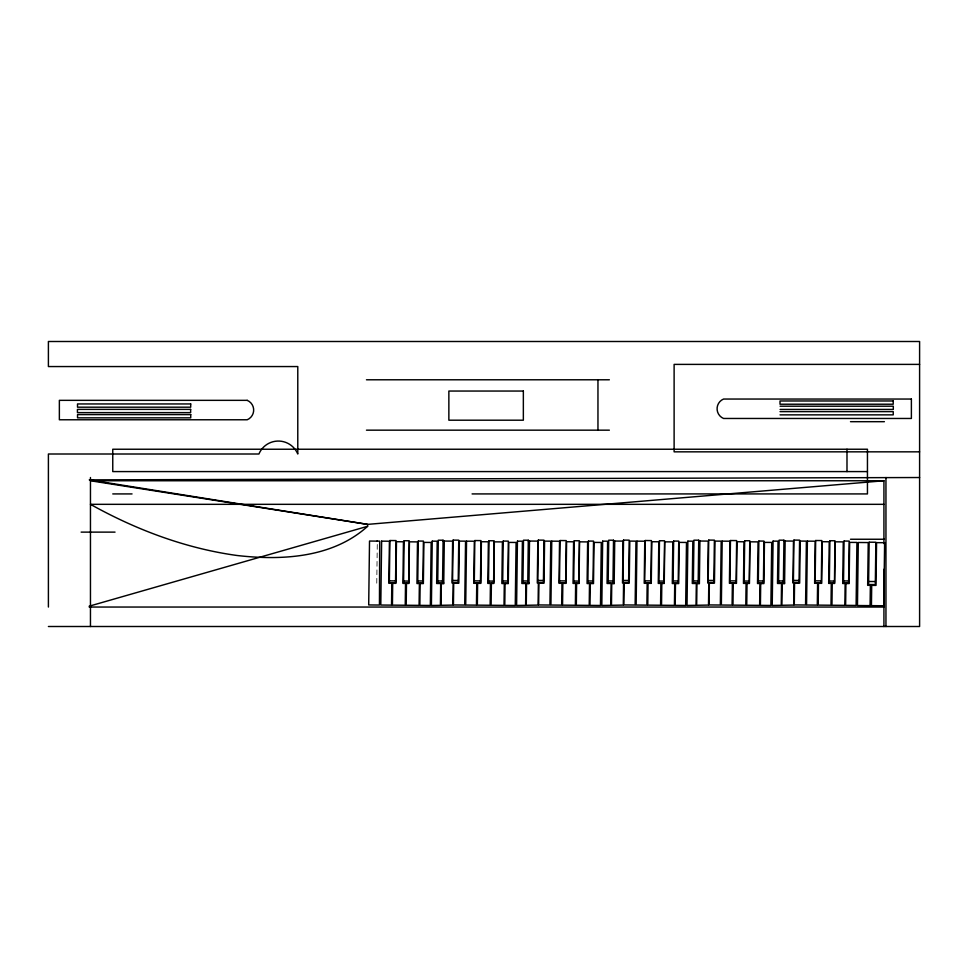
<?xml version="1.0" encoding="UTF-8"?>
<svg xmlns="http://www.w3.org/2000/svg" width="968" height="968" viewBox="0 0 968 968"><rect width="100%" height="100%" fill="white"/><g stroke="black" fill="none" stroke-linecap="round" stroke-linejoin="round"><path stroke-width="0.73" stroke-dasharray="4.84 3.63" d="M376.77 583.196L377.29 542.625"/><path stroke-width="1.45" d="M442.545 582.978L443.102 540.241L438.286 540.204L437.73 582.942L443.755 582.99M444.288 541.051L443.743 583.74L441.335 583.716L441.057 605.303L452.867 605.097L453.157 583.063L452.08 583.063L452.625 541.124L443.078 541.039L443.102 540.241M527.766 582.966L528.31 540.241L523.494 540.192L522.938 582.93L528.964 582.978M529.508 541.039L528.964 583.728L526.544 583.704L526.265 605.29L538.087 605.085L538.365 583.063L537.288 583.051L537.833 541.112L528.298 541.027L528.31 540.241M612.974 582.966L613.518 540.229L608.703 540.192L608.158 582.918L614.184 582.978M614.716 541.039L614.172 583.716L611.752 583.704L611.474 605.29L623.295 605.085L623.573 583.051L622.509 583.051L623.041 541.1L613.506 541.027L613.518 540.229M698.182 582.954L698.739 540.217L693.923 540.18L693.366 582.918L699.392 582.966M699.925 541.027L699.38 583.716L696.96 583.692L696.682 605.278L708.503 605.073L708.794 583.051L707.717 583.038L708.249 541.1L698.715 541.015L698.739 540.217M783.39 582.954L783.947 540.217L779.131 540.168L778.575 582.905L784.6 582.954M785.133 541.015L784.588 583.704L782.18 583.68L781.902 605.278L793.712 605.073L794.002 583.038L792.925 583.026L793.47 541.088L783.923 541.003L783.947 540.217M870.087 605.641L870.365 585.35L867.667 585.325L868.235 542.576L858.289 542.491L857.466 605.532L883.796 605.75L884.619 542.709L876.56 542.649L876.004 585.398L871.708 585.362L871.43 605.653M89.25 479.862L367.622 524.378L367.622 526.302C332.52 557.979 281.64 560.641 236.918 555.475C185.287 548.348 135.835 529.641 90.46 504.328L883.929 504.328M367.622 526.302L89.25 606.174L89.25 607.045L883.929 607.045M883.929 480.757L367.622 524.378L90.46 480.757L883.929 480.757L883.929 543.605M90.46 479.862L919.6 477.526M919.6 364.391L674.115 364.391L674.115 451.838L919.6 451.838M366.461 379.783L609.368 379.783M780.111 406.197L893.307 406.197L893.307 409.44L780.111 409.44M780.051 411.63L893.234 411.63L893.234 414.861L780.051 414.861M850.497 421.685L884.401 421.685M366.461 430.167L609.368 430.167M867.449 471.585L112.76 471.585L112.76 449.237L867.449 449.237L867.449 493.922L472.081 493.922M112.76 493.922L132.047 493.922M81.13 532.122L115.035 532.122M850.497 539.249L884.401 539.249M377.012 541.124L379.722 541.124L379.444 605.036L368.699 604.939L369.522 541.051L377.314 541.124M48.4 626.502L919.6 626.502L919.6 341.498L48.4 341.498L48.4 366.557L297.781 366.557L297.781 454.004A21.054 21.054 0 0 0 258.916 454.004L48.4 454.004L48.4 607.045M793.421 580.401L799.072 580.449M815.153 580.836L821.324 580.885M843.551 580.921L848.646 580.957M829.37 581.03L834.476 581.066M778.599 580.921L783.414 580.969M868.635 581.49L875.35 581.55M708.213 580.413L713.864 580.461M758.331 580.921L763.437 580.969M729.933 580.836L736.116 580.897M744.162 581.03L749.256 581.078M623.005 580.425L628.643 580.473M693.39 580.933L698.206 580.969M673.123 580.933L678.229 580.981M644.724 580.848L650.907 580.897M658.942 581.042L664.048 581.078M537.797 580.425L543.435 580.473M587.915 580.945L593.021 580.981M608.182 580.945L612.998 580.981M559.516 580.861L565.699 580.909M573.734 581.042L578.84 581.09M522.974 580.945L527.79 580.994M452.588 580.437L458.227 580.485M502.707 580.945L507.813 580.994M474.308 580.861L480.479 580.921M488.525 581.054L493.632 581.102M437.754 580.957L442.57 580.994M389.378 580.848L395.561 580.897M417.777 580.933L422.883 580.969M403.608 581.042L408.702 581.078M885.95 477.526L885.95 626.502M883.929 569.281L883.929 626.502M846.988 449.237L846.988 471.585M597.958 379.783L597.958 430.167M90.46 477.526L90.46 626.502M381.622 541.148L380.799 605.036L391.544 605.121L391.822 583.317L388.87 583.293L389.414 541.221L381.622 541.148M389.898 540.531L389.354 582.821L395.537 582.881L396.081 540.58L389.898 540.531M392.706 583.329L392.427 605.133L405.241 605.242L405.519 583.438L402.918 583.414L403.45 541.778L396.469 541.717L395.924 583.353L392.706 583.329M404.128 540.725L403.571 583.014L408.678 583.063L409.222 540.761L404.128 540.725M406.475 583.438L406.197 605.254L419.084 605.363L419.374 583.547L416.954 583.535L417.486 541.899L409.428 541.826L408.895 583.462L406.475 583.438M418.297 541.051L417.752 582.905L422.859 582.954L423.403 541.1L418.297 541.051M420.148 583.559L419.858 605.363L430.336 605.46L431.159 542.455L423.899 542.395L423.367 583.583L420.148 583.559M432.224 541.16L431.401 605.46L440.404 605.339L440.682 583.535L436.653 583.498L437.197 541.197L432.224 541.16M453.109 540.12L452.552 582.421L458.203 582.47L458.747 540.168L453.109 540.12M453.714 583.135L453.435 604.952L464.725 605.048L465.548 541.16L459.364 541.112L458.82 583.184L453.714 583.135M466.54 541.173L465.717 605.048L476.462 605.145L476.752 583.329L473.788 583.305L474.332 541.233L466.54 541.173M474.828 540.555L474.284 582.845L480.455 582.893L480.999 540.604L474.828 540.555M477.623 583.341L477.345 605.145L490.159 605.254L490.437 583.45L487.836 583.426L488.368 541.79L481.386 541.729L480.854 583.365L477.623 583.341M489.046 540.737L488.501 583.038L493.607 583.087L494.152 540.785L489.046 540.737M491.393 583.462L491.115 605.266L504.013 605.375L504.292 583.571L501.872 583.547L502.416 541.911L494.346 541.85L493.813 583.474L491.393 583.462M503.215 541.076L502.682 582.93L507.776 582.978L508.321 541.124L503.215 541.076M505.066 583.571L504.788 605.387L515.266 605.472L516.077 542.467L508.817 542.407L508.285 583.607L505.066 583.571M517.432 541.148L516.61 605.448L525.612 605.327L525.89 583.523L521.861 583.486L522.405 541.197L517.432 541.148M538.317 540.12L537.772 582.409L543.411 582.458L543.956 540.168L538.317 540.12M538.934 583.135L538.644 604.939L549.933 605.036L550.756 541.148L544.573 541.1L544.04 583.172L538.934 583.135M551.76 541.16L550.925 605.048L561.682 605.133L561.96 583.329L559.008 583.305L559.54 541.221L551.76 541.16M560.036 540.543L559.492 582.833L565.675 582.893L566.219 540.592L560.036 540.543M562.844 583.329L562.553 605.145L575.367 605.254L575.645 583.438L573.044 583.426L573.588 541.79L566.595 541.729L566.062 583.365L562.844 583.329M574.254 540.737L573.709 583.026L578.816 583.075L579.36 540.773L574.254 540.737M576.601 583.45L576.323 605.266L589.222 605.375L589.5 583.559L587.08 583.547L587.624 541.911L579.566 541.838L579.021 583.474L576.601 583.45M588.423 541.064L587.891 582.918L592.997 582.966L593.529 541.112L588.423 541.064M590.274 583.571L589.996 605.375L600.475 605.472L601.285 542.467L594.037 542.407L593.505 583.595L590.274 583.571M602.653 541.148L601.818 605.436L610.82 605.327L611.098 583.51L607.069 583.486L607.614 541.185L602.653 541.148M623.525 540.108L622.981 582.409L628.619 582.446L629.164 540.156L623.525 540.108M624.142 583.123L623.864 604.927L635.141 605.024L635.964 541.148L629.793 541.088L629.248 583.172L624.142 583.123M636.968 541.148L636.145 605.036L646.89 605.133L647.168 583.317L644.216 583.293L644.761 541.221L636.968 541.148M645.245 540.531L644.7 582.833L650.883 582.881L651.428 540.592L645.245 540.531M648.052 583.329L647.774 605.133L660.575 605.242L660.866 583.438L658.264 583.414L658.797 541.778L651.815 541.717L651.27 583.353L648.052 583.329M659.462 540.725L658.918 583.026L664.024 583.063L664.568 540.773L659.462 540.725M661.822 583.45L661.531 605.254L674.43 605.363L674.72 583.559L672.3 583.535L672.833 541.899L664.774 541.826L664.242 583.462L661.822 583.45M673.643 541.064L673.099 582.918L678.205 582.954L678.75 541.1L673.643 541.064M675.482 583.559L675.204 605.375L685.683 605.46L686.494 542.455L679.246 542.395L678.713 583.583L675.482 583.559M687.861 541.136L687.026 605.436L696.028 605.315L696.319 583.51L692.289 583.474L692.834 541.173L687.861 541.136M708.733 540.096L708.189 582.397L713.827 582.446L714.384 540.144L708.733 540.096M709.35 583.111L709.072 604.927L720.349 605.024L721.184 541.136L715.001 541.088L714.457 583.159L709.35 583.111M722.176 541.148L721.354 605.036L732.098 605.121L732.377 583.317L729.424 583.293L729.969 541.209L722.176 541.148M730.453 540.531L729.908 582.821L736.091 582.881L736.636 540.58L730.453 540.531M733.26 583.317L732.982 605.133L745.796 605.242L746.074 583.426L743.472 583.401L744.005 541.778L737.023 541.717L736.479 583.353L733.26 583.317M744.682 540.725L744.126 583.014L749.232 583.063L749.776 540.761L744.682 540.725M747.03 583.438L746.751 605.242L759.638 605.351L759.928 583.547L757.508 583.523L758.041 541.886L749.982 541.826L749.45 583.462L747.03 583.438M758.851 541.051L758.307 582.905L763.413 582.954L763.958 541.1L758.851 541.051M760.703 583.559L760.412 605.363L770.891 605.448L771.714 542.443L764.454 542.382L763.921 583.583L760.703 583.559M773.069 541.124L772.234 605.423L781.249 605.315L781.527 583.498L777.498 583.462L778.042 541.173L773.069 541.124M793.941 540.096L793.397 582.385L799.048 582.433L799.592 540.144L793.941 540.096M794.559 583.111L794.28 604.915L805.57 605.012L806.392 541.124L800.209 541.076L799.665 583.147L794.559 583.111M807.385 541.136L806.562 605.024L817.307 605.109L817.597 583.305L814.632 583.28L815.177 541.209L807.385 541.136M815.673 540.519L815.129 582.821L821.3 582.869L821.844 540.567L815.673 540.519M818.468 583.317L818.19 605.121L831.004 605.23L831.282 583.426L828.681 583.401L829.213 541.765L822.231 541.705L821.699 583.341L818.468 583.317M829.891 540.713L829.346 583.002L834.452 583.051L834.997 540.761L829.891 540.713M832.238 583.426L831.96 605.242L844.858 605.351L845.137 583.535L842.717 583.523L843.261 541.886L835.19 541.814L834.658 583.45L832.238 583.426M844.06 541.051L843.515 582.905L848.621 582.942L849.166 541.088L844.06 541.051M845.911 583.547L845.633 605.351L856.111 605.448L856.922 542.443L849.662 542.382L849.13 583.571L845.911 583.547M869.155 542.201L868.599 584.515L875.314 584.563L875.871 542.249L869.155 542.201M523.349 391.048L448.862 391.048L448.862 420.197L523.349 420.197L523.349 391.048M911.384 399.046L723.544 399.046A10.527 10.527 0 0 0 723.544 418.466L911.384 418.466L911.384 399.046M247.203 400.341L59.363 400.341L59.363 419.773L247.203 419.773A10.527 10.527 0 0 0 247.203 400.341M893.21 400.97L780.014 400.97L780.014 404.213L893.21 404.213L893.21 400.97M190.708 403.946L77.513 403.946L77.513 407.189L190.708 407.189L190.708 403.946M190.636 409.379L77.44 409.379L77.44 412.622L190.636 412.622L190.636 409.379M190.732 414.606L77.537 414.606L77.537 417.849L190.732 417.849L190.732 414.606"/></g></svg>
